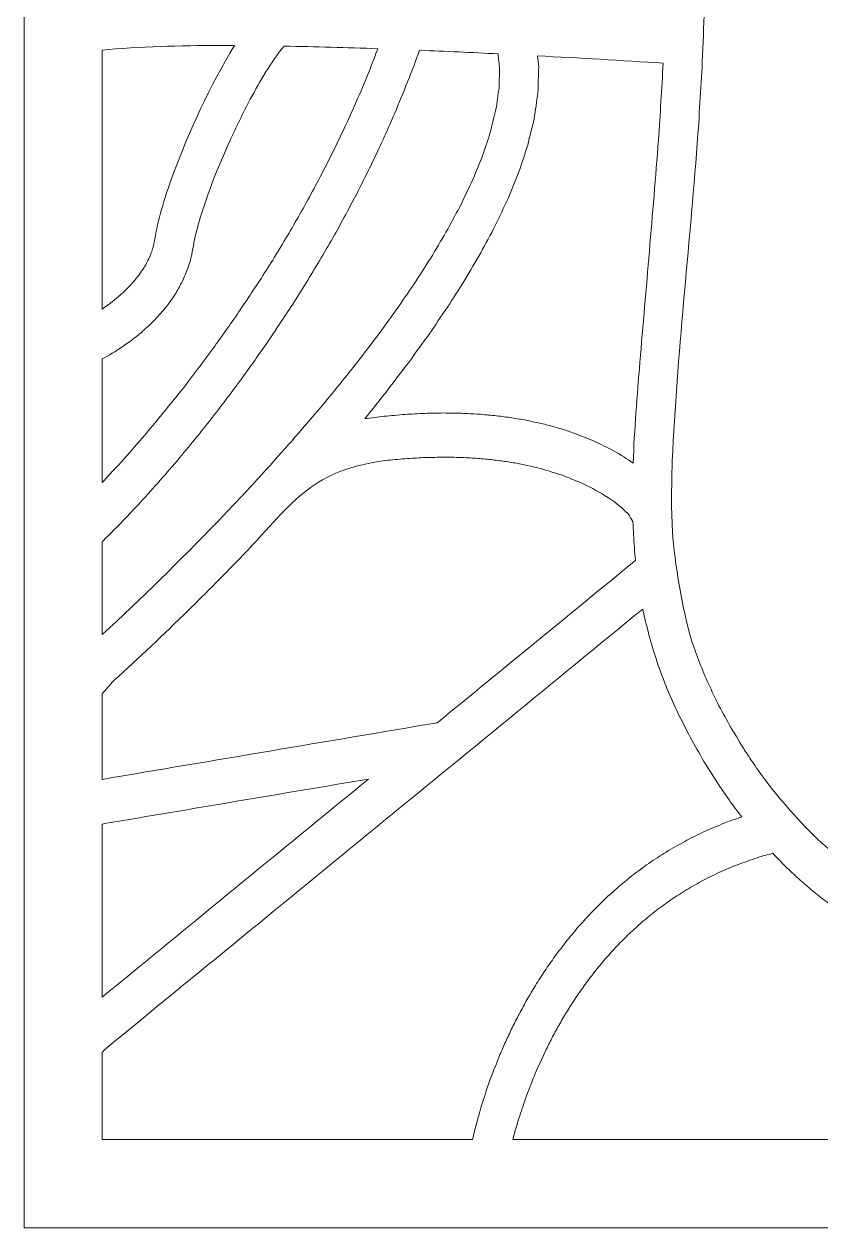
# Model space of a CAD drawing. Header units: centimetres. Extents: x -27.5 to -16.1, y -5.3 to 9.5.
# Drawn here: x -21.562 to -19.359, y -5.254 to -1.925 of the extents above; entities that cross this region are included whole.
import ezdxf

# ---------------------------------------------------------------- set-up
doc = ezdxf.new("R2010")
doc.units = ezdxf.units.CM
doc.header["$MEASUREMENT"] = 0
doc.layers.add('layer 1', color=7, linetype='Continuous')

msp = doc.modelspace()

# ---------------------------------------------------------------- linework, layer by layer
at = {"layer": 'layer 1', "color": 7, "lineweight": 9}
for points, knots in [([(-16.11632, -5.25446), (-17.93148, -5.25446), (-19.74665, -5.25446), (-21.56181, -5.25446), (-21.56181, -5.25446), (-21.56181, -0.3363), (-21.56181, 4.58185), (-21.56181, 9.5), (-21.56181, 9.5), (-19.74665, 9.5), (-17.93148, 9.5), (-16.11632, 9.5), (-16.11632, 9.5), (-16.11632, 4.58185), (-16.11632, -0.3363), (-16.11632, -5.25446)], [0, 0, 0, 0, 0.2, 0.2, 0.2, 0.2, 0.4, 0.4, 0.4, 0.4, 0.6, 0.6, 0.6, 0.6, 1, 1, 1, 1]), ([(-19.67976, -1.72673), (-19.67737, -1.72869), (-19.67498, -1.73064), (-19.67259, -1.7326), (-19.67259, -1.7326), (-19.67494, -1.73525), (-19.67728, -1.73791), (-19.67962, -1.74056), (-19.67962, -1.74056), (-19.68021, -1.78795), (-19.6808, -1.83533), (-19.68139, -1.88272), (-19.68139, -1.88272), (-19.68326, -1.93169), (-19.68512, -1.98066), (-19.68699, -2.02962), (-19.68699, -2.02962), (-19.69102, -2.10493), (-19.69569, -2.18008), (-19.70088, -2.2553), (-19.70088, -2.2553), (-19.72279, -2.54753), (-19.7568, -2.83983), (-19.76997, -3.13268), (-19.76997, -3.13268), (-19.77148, -3.1773), (-19.77218, -3.2216), (-19.77181, -3.26626), (-19.77181, -3.26626), (-19.77108, -3.28733), (-19.77034, -3.3084), (-19.76961, -3.32947), (-19.76961, -3.32947), (-19.7644, -3.4108), (-19.74028, -3.55158), (-19.71811, -3.62527), (-19.71811, -3.62527), (-19.71137, -3.64467), (-19.70462, -3.66406), (-19.69788, -3.68346), (-19.69788, -3.68346), (-19.6898, -3.7031), (-19.68172, -3.72273), (-19.67364, -3.74237), (-19.67364, -3.74237), (-19.66412, -3.76239), (-19.65459, -3.7824), (-19.64507, -3.80241), (-19.64507, -3.80241), (-19.63399, -3.82293), (-19.6229, -3.84345), (-19.61182, -3.86397), (-19.61182, -3.86397), (-19.59908, -3.88511), (-19.58634, -3.90625), (-19.57359, -3.92739), (-19.57359, -3.92739), (-19.56662, -3.93815), (-19.55964, -3.9489), (-19.55267, -3.95965), (-19.55267, -3.95965), (-19.54213, -3.97487), (-19.53158, -3.99008), (-19.52104, -4.0053), (-19.52104, -4.0053), (-19.47152, -4.07085), (-19.41804, -4.13204), (-19.35706, -4.18991), (-19.35706, -4.18991), (-19.34596, -4.19963), (-19.33485, -4.20934), (-19.32374, -4.21905), (-19.32374, -4.21905), (-19.31267, -4.22798), (-19.3016, -4.2369), (-19.29052, -4.24582), (-19.29052, -4.24582), (-19.27952, -4.25398), (-19.26852, -4.26215), (-19.25752, -4.27031), (-19.25752, -4.27031), (-19.24663, -4.27774), (-19.23574, -4.28517), (-19.22485, -4.29261), (-19.22485, -4.29261), (-19.21411, -4.29934), (-19.20337, -4.30608), (-19.19264, -4.31281), (-19.19264, -4.31281), (-19.18209, -4.31887), (-19.17154, -4.32494), (-19.161, -4.331), (-19.161, -4.331), (-19.15068, -4.33643), (-19.14037, -4.34185), (-19.13006, -4.34728), (-19.13006, -4.34728), (-19.11029, -4.35633), (-19.09053, -4.36538), (-19.07077, -4.37443), (-19.07077, -4.37443), (-19.05244, -4.38128), (-19.03411, -4.38812), (-19.01578, -4.39497), (-19.01578, -4.39497), (-18.99923, -4.39985), (-18.98268, -4.40473), (-18.96614, -4.40961), (-18.96614, -4.40961), (-18.95175, -4.41276), (-18.93736, -4.41591), (-18.92297, -4.41906), (-18.92297, -4.41906), (-18.90646, -4.4217), (-18.88947, -4.42472), (-18.87277, -4.42516), (-18.87277, -4.42516), (-18.87252, -4.42459), (-18.87227, -4.42403), (-18.87202, -4.42346), (-18.87202, -4.42346), (-18.88319, -4.39783), (-18.89436, -4.3722), (-18.90552, -4.34657), (-18.90552, -4.34657), (-18.91208, -4.32984), (-18.91865, -4.3131), (-18.92521, -4.29636), (-18.92521, -4.29636), (-18.93133, -4.27946), (-18.93746, -4.26256), (-18.94358, -4.24566), (-18.94358, -4.24566), (-18.94929, -4.22861), (-18.95499, -4.21156), (-18.9607, -4.19451), (-18.9607, -4.19451), (-18.966, -4.17731), (-18.9713, -4.16012), (-18.97661, -4.14293), (-18.97661, -4.14293), (-18.98152, -4.12561), (-18.98644, -4.10828), (-18.99136, -4.09096), (-18.99136, -4.09096), (-18.99591, -4.07352), (-19.00046, -4.05608), (-19.00501, -4.03864), (-19.00501, -4.03864), (-19.01308, -4.00344), (-19.02114, -3.96824), (-19.02921, -3.93304), (-19.02921, -3.93304), (-19.03602, -3.8975), (-19.04284, -3.86195), (-19.04965, -3.82641), (-19.04965, -3.82641), (-19.05534, -3.79059), (-19.06103, -3.75477), (-19.06673, -3.71896), (-19.06673, -3.71896), (-19.07415, -3.66494), (-19.08086, -3.61101), (-19.08697, -3.55679), (-19.08697, -3.55679), (-19.09248, -3.50259), (-19.09747, -3.44844), (-19.10199, -3.39413), (-19.10199, -3.39413), (-19.10876, -3.30414), (-19.11431, -3.2142), (-19.11913, -3.12406), (-19.11913, -3.12406), (-19.12445, -3.01812), (-19.1292, -2.91216), (-19.13435, -2.80621), (-19.13435, -2.80621), (-19.139, -2.7155), (-19.14599, -2.62538), (-19.1578, -2.53548), (-19.1578, -2.53548), (-19.16464, -2.48561), (-19.1729, -2.43631), (-19.18286, -2.38712), (-19.18286, -2.38712), (-19.19062, -2.35012), (-19.19941, -2.31351), (-19.20849, -2.27691), (-19.20849, -2.27691), (-19.22548, -2.2128), (-19.24411, -2.1499), (-19.26425, -2.08699), (-19.26425, -2.08699), (-19.29393, -1.99687), (-19.32565, -1.90763), (-19.35473, -1.81727), (-19.35473, -1.81727), (-19.40181, -1.77946), (-19.44762, -1.73974), (-19.49346, -1.70005), (-19.49346, -1.70005), (-19.55951, -1.64039), (-19.62515, -1.58022), (-19.68713, -1.51513), (-19.68713, -1.51513), (-19.68199, -1.58551), (-19.68056, -1.65614), (-19.67976, -1.72673)], [0, 0, 0, 0, 0.0188679, 0.0188679, 0.0188679, 0.0188679, 0.0377358, 0.0377358, 0.0377358, 0.0377358, 0.0566038, 0.0566038, 0.0566038, 0.0566038, 0.0754717, 0.0754717, 0.0754717, 0.0754717, 0.0943396, 0.0943396, 0.0943396, 0.0943396, 0.1132075, 0.1132075, 0.1132075, 0.1132075, 0.1320755, 0.1320755, 0.1320755, 0.1320755, 0.1509434, 0.1509434, 0.1509434, 0.1509434, 0.1698113, 0.1698113, 0.1698113, 0.1698113, 0.1886792, 0.1886792, 0.1886792, 0.1886792, 0.2075472, 0.2075472, 0.2075472, 0.2075472, 0.2264151, 0.2264151, 0.2264151, 0.2264151, 0.245283, 0.245283, 0.245283, 0.245283, 0.2641509, 0.2641509, 0.2641509, 0.2641509, 0.2830189, 0.2830189, 0.2830189, 0.2830189, 0.3018868, 0.3018868, 0.3018868, 0.3018868, 0.3207547, 0.3207547, 0.3207547, 0.3207547, 0.3396226, 0.3396226, 0.3396226, 0.3396226, 0.3584906, 0.3584906, 0.3584906, 0.3584906, 0.3773585, 0.3773585, 0.3773585, 0.3773585, 0.3962264, 0.3962264, 0.3962264, 0.3962264, 0.4150943, 0.4150943, 0.4150943, 0.4150943, 0.4339623, 0.4339623, 0.4339623, 0.4339623, 0.4528302, 0.4528302, 0.4528302, 0.4528302, 0.4716981, 0.4716981, 0.4716981, 0.4716981, 0.490566, 0.490566, 0.490566, 0.490566, 0.509434, 0.509434, 0.509434, 0.509434, 0.5283019, 0.5283019, 0.5283019, 0.5283019, 0.5471698, 0.5471698, 0.5471698, 0.5471698, 0.5660377, 0.5660377, 0.5660377, 0.5660377, 0.5849057, 0.5849057, 0.5849057, 0.5849057, 0.6037736, 0.6037736, 0.6037736, 0.6037736, 0.6226415, 0.6226415, 0.6226415, 0.6226415, 0.6415094, 0.6415094, 0.6415094, 0.6415094, 0.6603774, 0.6603774, 0.6603774, 0.6603774, 0.6792453, 0.6792453, 0.6792453, 0.6792453, 0.6981132, 0.6981132, 0.6981132, 0.6981132, 0.7169811, 0.7169811, 0.7169811, 0.7169811, 0.7358491, 0.7358491, 0.7358491, 0.7358491, 0.754717, 0.754717, 0.754717, 0.754717, 0.7735849, 0.7735849, 0.7735849, 0.7735849, 0.7924528, 0.7924528, 0.7924528, 0.7924528, 0.8113208, 0.8113208, 0.8113208, 0.8113208, 0.8301887, 0.8301887, 0.8301887, 0.8301887, 0.8490566, 0.8490566, 0.8490566, 0.8490566, 0.8679245, 0.8679245, 0.8679245, 0.8679245, 0.8867925, 0.8867925, 0.8867925, 0.8867925, 0.9056604, 0.9056604, 0.9056604, 0.9056604, 0.9245283, 0.9245283, 0.9245283, 0.9245283, 0.9433962, 0.9433962, 0.9433962, 0.9433962, 0.9622642, 0.9622642, 0.9622642, 0.9622642, 1, 1, 1, 1]), ([(-21.34615, -2.71313), (-21.31479, -2.69199), (-21.28556, -2.66684), (-21.25944, -2.63793), (-21.25944, -2.63793), (-21.24873, -2.62518), (-21.23921, -2.61247), (-21.23002, -2.59827), (-21.23002, -2.59827), (-21.22392, -2.58777), (-21.21861, -2.57755), (-21.21358, -2.56636), (-21.21358, -2.56636), (-21.20931, -2.55524), (-21.20598, -2.54477), (-21.20308, -2.5331), (-21.20308, -2.5331), (-21.20127, -2.52276), (-21.19946, -2.51242), (-21.19765, -2.50208), (-21.19765, -2.50208), (-21.1915, -2.47274), (-21.18407, -2.44462), (-21.17561, -2.41604), (-21.17561, -2.41604), (-21.16796, -2.39197), (-21.15992, -2.36825), (-21.15148, -2.34452), (-21.15148, -2.34452), (-21.10463, -2.21873), (-21.04859, -2.09695), (-20.98021, -1.98441), (-20.98021, -1.98441), (-21.0899, -1.98365), (-21.19951, -1.98551), (-21.30898, -1.99366), (-21.30898, -1.99366), (-21.32135, -1.99494), (-21.33372, -1.99623), (-21.34608, -1.99751), (-21.34608, -1.99751), (-21.34611, -1.99751), (-21.34613, -1.99751), (-21.34615, -1.99752), (-21.34615, -1.99752), (-21.34615, -2.23605), (-21.34615, -2.47459), (-21.34615, -2.71313)], [0, 0, 0, 0, 0.0769231, 0.0769231, 0.0769231, 0.0769231, 0.1538462, 0.1538462, 0.1538462, 0.1538462, 0.2307692, 0.2307692, 0.2307692, 0.2307692, 0.3076923, 0.3076923, 0.3076923, 0.3076923, 0.3846154, 0.3846154, 0.3846154, 0.3846154, 0.4615385, 0.4615385, 0.4615385, 0.4615385, 0.5384615, 0.5384615, 0.5384615, 0.5384615, 0.6153846, 0.6153846, 0.6153846, 0.6153846, 0.6923077, 0.6923077, 0.6923077, 0.6923077, 0.7692308, 0.7692308, 0.7692308, 0.7692308, 0.8461538, 0.8461538, 0.8461538, 0.8461538, 1, 1, 1, 1]), ([(-21.34615, -3.19306), (-21.2653, -3.10821), (-21.18948, -3.01717), (-21.11606, -2.92418), (-21.11606, -2.92418), (-21.09341, -2.89424), (-21.07076, -2.8643), (-21.0481, -2.83436), (-21.0481, -2.83436), (-21.02461, -2.80134), (-21.00112, -2.76833), (-20.97762, -2.73532), (-20.97762, -2.73532), (-20.95373, -2.69939), (-20.92985, -2.66345), (-20.90596, -2.62752), (-20.90596, -2.62752), (-20.894, -2.60851), (-20.88205, -2.5895), (-20.8701, -2.57049), (-20.8701, -2.57049), (-20.85821, -2.55081), (-20.84633, -2.53113), (-20.83445, -2.51145), (-20.83445, -2.51145), (-20.82269, -2.49112), (-20.81092, -2.47079), (-20.79916, -2.45046), (-20.79916, -2.45046), (-20.78758, -2.4295), (-20.776, -2.40854), (-20.76443, -2.38758), (-20.76443, -2.38758), (-20.75308, -2.36602), (-20.74173, -2.34445), (-20.73039, -2.32288), (-20.73039, -2.32288), (-20.71933, -2.30072), (-20.70828, -2.27856), (-20.69723, -2.2564), (-20.69723, -2.2564), (-20.68652, -2.23367), (-20.67581, -2.21094), (-20.6651, -2.18822), (-20.6651, -2.18822), (-20.65479, -2.16494), (-20.64448, -2.14166), (-20.63417, -2.11838), (-20.63417, -2.11838), (-20.62432, -2.09458), (-20.61447, -2.07077), (-20.60461, -2.04697), (-20.60461, -2.04697), (-20.59771, -2.02901), (-20.59082, -2.01106), (-20.58392, -1.9931), (-20.58392, -1.9931), (-20.6703, -1.98993), (-20.75672, -1.98772), (-20.84314, -1.98603), (-20.84314, -1.98603), (-20.87999, -2.03001), (-20.90892, -2.08159), (-20.93677, -2.13313), (-20.93677, -2.13313), (-20.95659, -2.17111), (-20.9753, -2.20944), (-20.99331, -2.24857), (-20.99331, -2.24857), (-21.03108, -2.33326), (-21.06663, -2.42031), (-21.08891, -2.51204), (-21.08891, -2.51204), (-21.09239, -2.52864), (-21.09521, -2.5453), (-21.09823, -2.56201), (-21.09823, -2.56201), (-21.09986, -2.56854), (-21.10148, -2.57507), (-21.10311, -2.5816), (-21.10311, -2.5816), (-21.1051, -2.58788), (-21.10709, -2.59417), (-21.10908, -2.60045), (-21.10908, -2.60045), (-21.11398, -2.61223), (-21.11888, -2.62402), (-21.12379, -2.63581), (-21.12379, -2.63581), (-21.12968, -2.64656), (-21.13558, -2.65732), (-21.14147, -2.66807), (-21.14147, -2.66807), (-21.15116, -2.68304), (-21.16105, -2.69697), (-21.17188, -2.71091), (-21.17188, -2.71091), (-21.18259, -2.72366), (-21.19343, -2.7357), (-21.20491, -2.74757), (-21.20491, -2.74757), (-21.21594, -2.75829), (-21.22706, -2.76851), (-21.23861, -2.77852), (-21.23861, -2.77852), (-21.27233, -2.80627), (-21.30812, -2.83146), (-21.34615, -2.85102), (-21.34615, -2.85102), (-21.34615, -2.96503), (-21.34615, -3.07905), (-21.34615, -3.19306)], [0, 0, 0, 0, 0.0344828, 0.0344828, 0.0344828, 0.0344828, 0.0689655, 0.0689655, 0.0689655, 0.0689655, 0.1034483, 0.1034483, 0.1034483, 0.1034483, 0.137931, 0.137931, 0.137931, 0.137931, 0.1724138, 0.1724138, 0.1724138, 0.1724138, 0.2068966, 0.2068966, 0.2068966, 0.2068966, 0.2413793, 0.2413793, 0.2413793, 0.2413793, 0.2758621, 0.2758621, 0.2758621, 0.2758621, 0.3103448, 0.3103448, 0.3103448, 0.3103448, 0.3448276, 0.3448276, 0.3448276, 0.3448276, 0.3793103, 0.3793103, 0.3793103, 0.3793103, 0.4137931, 0.4137931, 0.4137931, 0.4137931, 0.4482759, 0.4482759, 0.4482759, 0.4482759, 0.4827586, 0.4827586, 0.4827586, 0.4827586, 0.5172414, 0.5172414, 0.5172414, 0.5172414, 0.5517241, 0.5517241, 0.5517241, 0.5517241, 0.5862069, 0.5862069, 0.5862069, 0.5862069, 0.6206897, 0.6206897, 0.6206897, 0.6206897, 0.6551724, 0.6551724, 0.6551724, 0.6551724, 0.6896552, 0.6896552, 0.6896552, 0.6896552, 0.7241379, 0.7241379, 0.7241379, 0.7241379, 0.7586207, 0.7586207, 0.7586207, 0.7586207, 0.7931034, 0.7931034, 0.7931034, 0.7931034, 0.8275862, 0.8275862, 0.8275862, 0.8275862, 0.862069, 0.862069, 0.862069, 0.862069, 0.8965517, 0.8965517, 0.8965517, 0.8965517, 0.9310345, 0.9310345, 0.9310345, 0.9310345, 1, 1, 1, 1]), ([(-21.34615, -3.61351), (-21.23736, -3.51407), (-21.1323, -3.40959), (-21.02879, -3.30318), (-21.02879, -3.30318), (-20.99174, -3.2638), (-20.95468, -3.22441), (-20.91763, -3.18503), (-20.91763, -3.18503), (-20.84849, -3.10875), (-20.81511, -3.07094), (-20.74511, -2.98896), (-20.74511, -2.98896), (-20.72614, -2.96595), (-20.70717, -2.94295), (-20.6882, -2.91994), (-20.6882, -2.91994), (-20.66962, -2.89651), (-20.65105, -2.87308), (-20.63247, -2.84965), (-20.63247, -2.84965), (-20.61447, -2.82592), (-20.59646, -2.80219), (-20.57846, -2.77846), (-20.57846, -2.77846), (-20.56121, -2.75454), (-20.54396, -2.73063), (-20.52671, -2.70671), (-20.52671, -2.70671), (-20.51039, -2.68274), (-20.49407, -2.65876), (-20.47775, -2.63478), (-20.47775, -2.63478), (-20.46254, -2.61087), (-20.44733, -2.58696), (-20.43212, -2.56305), (-20.43212, -2.56305), (-20.4182, -2.53933), (-20.40428, -2.51562), (-20.39035, -2.4919), (-20.39035, -2.4919), (-20.3779, -2.46852), (-20.36544, -2.44514), (-20.35298, -2.42176), (-20.35298, -2.42176), (-20.34216, -2.39887), (-20.33134, -2.37597), (-20.32053, -2.35307), (-20.32053, -2.35307), (-20.31151, -2.33082), (-20.30249, -2.30857), (-20.29348, -2.28632), (-20.29348, -2.28632), (-20.28642, -2.26488), (-20.27936, -2.24344), (-20.2723, -2.222), (-20.2723, -2.222), (-20.26733, -2.20157), (-20.26236, -2.18113), (-20.25738, -2.16069), (-20.25738, -2.16069), (-20.25459, -2.14143), (-20.2518, -2.12217), (-20.24901, -2.1029), (-20.24901, -2.1029), (-20.24845, -2.08496), (-20.24788, -2.06702), (-20.24732, -2.04908), (-20.24732, -2.04908), (-20.24873, -2.03515), (-20.25014, -2.02121), (-20.25155, -2.00728), (-20.25155, -2.00728), (-20.32393, -2.00379), (-20.39631, -2.00042), (-20.46871, -1.99751), (-20.46871, -1.99751), (-20.48963, -2.05659), (-20.51331, -2.11412), (-20.53715, -2.17174), (-20.53715, -2.17174), (-20.54788, -2.19596), (-20.55861, -2.22018), (-20.56933, -2.2444), (-20.56933, -2.2444), (-20.58046, -2.26802), (-20.59159, -2.29163), (-20.60272, -2.31525), (-20.60272, -2.31525), (-20.61419, -2.33824), (-20.62566, -2.36124), (-20.63713, -2.38423), (-20.63713, -2.38423), (-20.64889, -2.40658), (-20.66064, -2.42894), (-20.6724, -2.45129), (-20.6724, -2.45129), (-20.68439, -2.47299), (-20.69638, -2.49469), (-20.70836, -2.51638), (-20.70836, -2.51638), (-20.72053, -2.53741), (-20.73269, -2.55843), (-20.74485, -2.57946), (-20.74485, -2.57946), (-20.75713, -2.59979), (-20.76941, -2.62012), (-20.78168, -2.64045), (-20.78168, -2.64045), (-20.79402, -2.66008), (-20.80636, -2.6797), (-20.8187, -2.69932), (-20.8187, -2.69932), (-20.84334, -2.73638), (-20.86797, -2.77344), (-20.89261, -2.81049), (-20.89261, -2.81049), (-20.91681, -2.8445), (-20.94102, -2.87852), (-20.96522, -2.91253), (-20.96522, -2.91253), (-20.98855, -2.94336), (-21.01187, -2.97419), (-21.0352, -3.00502), (-21.0352, -3.00502), (-21.06715, -3.04549), (-21.09942, -3.0854), (-21.13228, -3.12492), (-21.13228, -3.12492), (-21.16764, -3.16643), (-21.20339, -3.20722), (-21.23996, -3.24738), (-21.23996, -3.24738), (-21.27217, -3.28202), (-21.3046, -3.31635), (-21.33842, -3.34899), (-21.33842, -3.34899), (-21.34099, -3.35191), (-21.34357, -3.35483), (-21.34615, -3.35775), (-21.34615, -3.35775), (-21.34615, -3.443), (-21.34615, -3.52826), (-21.34615, -3.61351)], [0, 0, 0, 0, 0.027027, 0.027027, 0.027027, 0.027027, 0.0540541, 0.0540541, 0.0540541, 0.0540541, 0.0810811, 0.0810811, 0.0810811, 0.0810811, 0.1081081, 0.1081081, 0.1081081, 0.1081081, 0.1351351, 0.1351351, 0.1351351, 0.1351351, 0.1621622, 0.1621622, 0.1621622, 0.1621622, 0.1891892, 0.1891892, 0.1891892, 0.1891892, 0.2162162, 0.2162162, 0.2162162, 0.2162162, 0.2432432, 0.2432432, 0.2432432, 0.2432432, 0.2702703, 0.2702703, 0.2702703, 0.2702703, 0.2972973, 0.2972973, 0.2972973, 0.2972973, 0.3243243, 0.3243243, 0.3243243, 0.3243243, 0.3513514, 0.3513514, 0.3513514, 0.3513514, 0.3783784, 0.3783784, 0.3783784, 0.3783784, 0.4054054, 0.4054054, 0.4054054, 0.4054054, 0.4324324, 0.4324324, 0.4324324, 0.4324324, 0.4594595, 0.4594595, 0.4594595, 0.4594595, 0.4864865, 0.4864865, 0.4864865, 0.4864865, 0.5135135, 0.5135135, 0.5135135, 0.5135135, 0.5405405, 0.5405405, 0.5405405, 0.5405405, 0.5675676, 0.5675676, 0.5675676, 0.5675676, 0.5945946, 0.5945946, 0.5945946, 0.5945946, 0.6216216, 0.6216216, 0.6216216, 0.6216216, 0.6486486, 0.6486486, 0.6486486, 0.6486486, 0.6756757, 0.6756757, 0.6756757, 0.6756757, 0.7027027, 0.7027027, 0.7027027, 0.7027027, 0.7297297, 0.7297297, 0.7297297, 0.7297297, 0.7567568, 0.7567568, 0.7567568, 0.7567568, 0.7837838, 0.7837838, 0.7837838, 0.7837838, 0.8108108, 0.8108108, 0.8108108, 0.8108108, 0.8378378, 0.8378378, 0.8378378, 0.8378378, 0.8648649, 0.8648649, 0.8648649, 0.8648649, 0.8918919, 0.8918919, 0.8918919, 0.8918919, 0.9189189, 0.9189189, 0.9189189, 0.9189189, 0.9459459, 0.9459459, 0.9459459, 0.9459459, 1, 1, 1, 1]), ([(-19.7952, -2.03311), (-19.91091, -2.02565), (-20.02667, -2.01893), (-20.14245, -2.01285), (-20.14245, -2.01285), (-20.14139, -2.02332), (-20.14033, -2.03379), (-20.13927, -2.04427), (-20.13927, -2.04427), (-20.14001, -2.06785), (-20.14075, -2.09144), (-20.14149, -2.11503), (-20.14149, -2.11503), (-20.14496, -2.13898), (-20.14844, -2.16294), (-20.15191, -2.1869), (-20.15191, -2.1869), (-20.15781, -2.21116), (-20.16371, -2.23542), (-20.16961, -2.25967), (-20.16961, -2.25967), (-20.17769, -2.28419), (-20.18576, -2.30871), (-20.19383, -2.33323), (-20.19383, -2.33323), (-20.20386, -2.35797), (-20.21388, -2.38271), (-20.22391, -2.40745), (-20.22391, -2.40745), (-20.23568, -2.43238), (-20.24746, -2.4573), (-20.25923, -2.48222), (-20.25923, -2.48222), (-20.27258, -2.50726), (-20.28592, -2.5323), (-20.29926, -2.55735), (-20.29926, -2.55735), (-20.31399, -2.58244), (-20.32873, -2.60754), (-20.34346, -2.63263), (-20.34346, -2.63263), (-20.3594, -2.6577), (-20.37535, -2.68277), (-20.3913, -2.70784), (-20.3913, -2.70784), (-20.40828, -2.7328), (-20.42527, -2.75775), (-20.44225, -2.78271), (-20.44225, -2.78271), (-20.46011, -2.80746), (-20.47796, -2.83221), (-20.49582, -2.85696), (-20.49582, -2.85696), (-20.53658, -2.9107), (-20.57732, -2.96444), (-20.62003, -3.01624), (-20.62003, -3.01624), (-20.60215, -3.01406), (-20.58427, -3.01188), (-20.5664, -3.0097), (-20.5664, -3.0097), (-20.54732, -3.00801), (-20.52824, -3.00632), (-20.50916, -3.00462), (-20.50916, -3.00462), (-20.49095, -3.00362), (-20.47273, -3.00263), (-20.45452, -3.00163), (-20.45452, -3.00163), (-20.43715, -3.00128), (-20.41979, -3.00093), (-20.40242, -3.00058), (-20.40242, -3.00058), (-20.3859, -3.00084), (-20.36937, -3.00109), (-20.35284, -3.00135), (-20.35284, -3.00135), (-20.33713, -3.00216), (-20.32142, -3.00298), (-20.30572, -3.00379), (-20.30572, -3.00379), (-20.29082, -3.00512), (-20.27592, -3.00645), (-20.26102, -3.00777), (-20.26102, -3.00777), (-20.24691, -3.00957), (-20.2328, -3.01136), (-20.21869, -3.01316), (-20.21869, -3.01316), (-20.20537, -3.01538), (-20.19204, -3.0176), (-20.17871, -3.01982), (-20.17871, -3.01982), (-20.16615, -3.02241), (-20.15359, -3.02501), (-20.14103, -3.0276), (-20.14103, -3.0276), (-20.12923, -3.03053), (-20.11742, -3.03345), (-20.10561, -3.03638), (-20.10561, -3.03638), (-20.09454, -3.03959), (-20.08348, -3.0428), (-20.07241, -3.046), (-20.07241, -3.046), (-20.06207, -3.04945), (-20.05173, -3.0529), (-20.04139, -3.05635), (-20.04139, -3.05635), (-20.02284, -3.06376), (-20.00429, -3.07118), (-19.98574, -3.0786), (-19.98574, -3.0786), (-19.94858, -3.09608), (-19.91208, -3.11488), (-19.87812, -3.13952), (-19.87812, -3.13952), (-19.87497, -3.04629), (-19.86717, -2.95335), (-19.85966, -2.86047), (-19.85966, -2.86047), (-19.84244, -2.65543), (-19.82374, -2.45059), (-19.80836, -2.24536), (-19.80836, -2.24536), (-19.80347, -2.17462), (-19.799, -2.10394), (-19.7952, -2.03311)], [0, 0, 0, 0, 0.030303, 0.030303, 0.030303, 0.030303, 0.0606061, 0.0606061, 0.0606061, 0.0606061, 0.0909091, 0.0909091, 0.0909091, 0.0909091, 0.1212121, 0.1212121, 0.1212121, 0.1212121, 0.1515152, 0.1515152, 0.1515152, 0.1515152, 0.1818182, 0.1818182, 0.1818182, 0.1818182, 0.2121212, 0.2121212, 0.2121212, 0.2121212, 0.2424242, 0.2424242, 0.2424242, 0.2424242, 0.2727273, 0.2727273, 0.2727273, 0.2727273, 0.3030303, 0.3030303, 0.3030303, 0.3030303, 0.3333333, 0.3333333, 0.3333333, 0.3333333, 0.3636364, 0.3636364, 0.3636364, 0.3636364, 0.3939394, 0.3939394, 0.3939394, 0.3939394, 0.4242424, 0.4242424, 0.4242424, 0.4242424, 0.4545455, 0.4545455, 0.4545455, 0.4545455, 0.4848485, 0.4848485, 0.4848485, 0.4848485, 0.5151515, 0.5151515, 0.5151515, 0.5151515, 0.5454545, 0.5454545, 0.5454545, 0.5454545, 0.5757576, 0.5757576, 0.5757576, 0.5757576, 0.6060606, 0.6060606, 0.6060606, 0.6060606, 0.6363636, 0.6363636, 0.6363636, 0.6363636, 0.6666667, 0.6666667, 0.6666667, 0.6666667, 0.6969697, 0.6969697, 0.6969697, 0.6969697, 0.7272727, 0.7272727, 0.7272727, 0.7272727, 0.7575758, 0.7575758, 0.7575758, 0.7575758, 0.7878788, 0.7878788, 0.7878788, 0.7878788, 0.8181818, 0.8181818, 0.8181818, 0.8181818, 0.8484848, 0.8484848, 0.8484848, 0.8484848, 0.8787879, 0.8787879, 0.8787879, 0.8787879, 0.9090909, 0.9090909, 0.9090909, 0.9090909, 0.9393939, 0.9393939, 0.9393939, 0.9393939, 1, 1, 1, 1]), ([(-21.34615, -4.01391), (-21.03735, -3.96173), (-20.72856, -3.90955), (-20.41976, -3.85737), (-20.41976, -3.85737), (-20.23709, -3.70775), (-20.05442, -3.55814), (-19.87175, -3.40853), (-19.87175, -3.40853), (-19.87433, -3.38477), (-19.87572, -3.36081), (-19.87725, -3.33694), (-19.87725, -3.33694), (-19.87776, -3.32497), (-19.87828, -3.31299), (-19.8788, -3.30102), (-19.8788, -3.30102), (-19.8831, -3.29398), (-19.8874, -3.28694), (-19.8917, -3.2799), (-19.8917, -3.2799), (-19.9302, -3.24059), (-19.97786, -3.2146), (-20.0253, -3.19229), (-20.0253, -3.19229), (-20.04142, -3.18584), (-20.05755, -3.1794), (-20.07367, -3.17295), (-20.07367, -3.17295), (-20.09261, -3.16706), (-20.11156, -3.16118), (-20.1305, -3.15529), (-20.1305, -3.15529), (-20.14108, -3.15267), (-20.15165, -3.15005), (-20.16223, -3.14743), (-20.16223, -3.14743), (-20.17356, -3.14509), (-20.18489, -3.14274), (-20.19623, -3.1404), (-20.19623, -3.1404), (-20.20834, -3.13839), (-20.22045, -3.13637), (-20.23256, -3.13435), (-20.23256, -3.13435), (-20.24546, -3.13271), (-20.25836, -3.13107), (-20.27126, -3.12943), (-20.27126, -3.12943), (-20.28498, -3.1282), (-20.29869, -3.12698), (-20.31241, -3.12576), (-20.31241, -3.12576), (-20.32695, -3.12501), (-20.34149, -3.12425), (-20.35604, -3.1235), (-20.35604, -3.1235), (-20.37143, -3.12326), (-20.38681, -3.12302), (-20.4022, -3.12279), (-20.4022, -3.12279), (-20.41845, -3.12311), (-20.43471, -3.12344), (-20.45096, -3.12377), (-20.45096, -3.12377), (-20.46809, -3.1247), (-20.48522, -3.12564), (-20.50235, -3.12658), (-20.50235, -3.12658), (-20.52037, -3.12818), (-20.5384, -3.12978), (-20.55642, -3.13138), (-20.55642, -3.13138), (-20.76454, -3.15674), (-20.81284, -3.24117), (-20.95591, -3.39324), (-20.95591, -3.39324), (-21.0064, -3.44514), (-21.0572, -3.49646), (-21.10854, -3.54727), (-21.10854, -3.54727), (-21.17604, -3.61294), (-21.24389, -3.67841), (-21.31388, -3.74069), (-21.31388, -3.74069), (-21.32464, -3.75288), (-21.33539, -3.76507), (-21.34615, -3.77726), (-21.34615, -3.77726), (-21.34615, -3.85614), (-21.34615, -3.93502), (-21.34615, -4.01391)], [0, 0, 0, 0, 0.0416667, 0.0416667, 0.0416667, 0.0416667, 0.0833333, 0.0833333, 0.0833333, 0.0833333, 0.125, 0.125, 0.125, 0.125, 0.1666667, 0.1666667, 0.1666667, 0.1666667, 0.2083333, 0.2083333, 0.2083333, 0.2083333, 0.25, 0.25, 0.25, 0.25, 0.2916667, 0.2916667, 0.2916667, 0.2916667, 0.3333333, 0.3333333, 0.3333333, 0.3333333, 0.375, 0.375, 0.375, 0.375, 0.4166667, 0.4166667, 0.4166667, 0.4166667, 0.4583333, 0.4583333, 0.4583333, 0.4583333, 0.5, 0.5, 0.5, 0.5, 0.5416667, 0.5416667, 0.5416667, 0.5416667, 0.5833333, 0.5833333, 0.5833333, 0.5833333, 0.625, 0.625, 0.625, 0.625, 0.6666667, 0.6666667, 0.6666667, 0.6666667, 0.7083333, 0.7083333, 0.7083333, 0.7083333, 0.75, 0.75, 0.75, 0.75, 0.7916667, 0.7916667, 0.7916667, 0.7916667, 0.8333333, 0.8333333, 0.8333333, 0.8333333, 0.875, 0.875, 0.875, 0.875, 0.9166667, 0.9166667, 0.9166667, 0.9166667, 1, 1, 1, 1]), ([(-20.3221, -5.01008), (-20.31622, -4.98285), (-20.30901, -4.95615), (-20.30144, -4.92941), (-20.30144, -4.92941), (-20.29255, -4.90022), (-20.28308, -4.87161), (-20.27299, -4.84293), (-20.27299, -4.84293), (-20.26412, -4.82032), (-20.25525, -4.79771), (-20.24638, -4.77511), (-20.24638, -4.77511), (-20.2411, -4.76302), (-20.23582, -4.75094), (-20.23054, -4.73885), (-20.23054, -4.73885), (-20.22465, -4.72635), (-20.21877, -4.71385), (-20.21288, -4.70135), (-20.21288, -4.70135), (-20.20637, -4.68851), (-20.19986, -4.67567), (-20.19334, -4.66284), (-20.19334, -4.66284), (-20.18617, -4.64974), (-20.179, -4.63665), (-20.17182, -4.62355), (-20.17182, -4.62355), (-20.16396, -4.61028), (-20.1561, -4.59701), (-20.14825, -4.58374), (-20.14825, -4.58374), (-20.13967, -4.57037), (-20.1311, -4.557), (-20.12252, -4.54363), (-20.12252, -4.54363), (-20.1132, -4.53025), (-20.10388, -4.51686), (-20.09457, -4.50348), (-20.09457, -4.50348), (-20.08447, -4.49017), (-20.07438, -4.47685), (-20.06429, -4.46353), (-20.06429, -4.46353), (-20.0534, -4.45037), (-20.04251, -4.43721), (-20.03162, -4.42404), (-20.03162, -4.42404), (-20.01991, -4.41111), (-20.00819, -4.39818), (-19.99647, -4.38525), (-19.99647, -4.38525), (-19.9839, -4.37265), (-19.97134, -4.36004), (-19.95877, -4.34743), (-19.95877, -4.34743), (-19.94532, -4.33523), (-19.93187, -4.32302), (-19.91842, -4.31082), (-19.91842, -4.31082), (-19.90407, -4.29911), (-19.88973, -4.2874), (-19.87538, -4.27569), (-19.87538, -4.27569), (-19.8601, -4.26456), (-19.84483, -4.25343), (-19.82956, -4.2423), (-19.82956, -4.2423), (-19.81334, -4.23183), (-19.79712, -4.22137), (-19.7809, -4.2109), (-19.7809, -4.2109), (-19.76371, -4.20119), (-19.74653, -4.19148), (-19.72935, -4.18176), (-19.72935, -4.18176), (-19.71118, -4.17289), (-19.69301, -4.16401), (-19.67484, -4.15513), (-19.67484, -4.15513), (-19.65567, -4.14718), (-19.63651, -4.13922), (-19.61734, -4.13127), (-19.61734, -4.13127), (-19.60424, -4.12676), (-19.59114, -4.12225), (-19.57805, -4.11774), (-19.57805, -4.11774), (-19.58685, -4.10609), (-19.59564, -4.09444), (-19.60444, -4.0828), (-19.60444, -4.0828), (-19.61581, -4.06639), (-19.62718, -4.04999), (-19.63855, -4.03358), (-19.63855, -4.03358), (-19.65317, -4.0105), (-19.66779, -3.98742), (-19.68241, -3.96433), (-19.68241, -3.96433), (-19.69529, -3.9418), (-19.70817, -3.91927), (-19.72104, -3.89674), (-19.72104, -3.89674), (-19.73231, -3.87457), (-19.74358, -3.85239), (-19.75485, -3.83021), (-19.75485, -3.83021), (-19.76457, -3.80828), (-19.7743, -3.78635), (-19.78403, -3.76442), (-19.78403, -3.76442), (-19.79229, -3.74264), (-19.80056, -3.72086), (-19.80882, -3.69908), (-19.80882, -3.69908), (-19.81569, -3.67736), (-19.82256, -3.65565), (-19.82943, -3.63393), (-19.82943, -3.63393), (-19.83498, -3.6122), (-19.84054, -3.59047), (-19.84609, -3.56874), (-19.84609, -3.56874), (-19.84793, -3.56009), (-19.84976, -3.55144), (-19.8516, -3.54279), (-19.8516, -3.54279), (-20.35021, -3.95117), (-20.8265, -4.34127), (-21.33988, -4.76175), (-21.33988, -4.76175), (-21.34197, -4.76411), (-21.34406, -4.76648), (-21.34615, -4.76885), (-21.34615, -4.76885), (-21.34615, -4.84926), (-21.34615, -4.92967), (-21.34615, -5.01008), (-21.34615, -5.01008), (-21.0048, -5.01008), (-20.66345, -5.01008), (-20.3221, -5.01008)], [0, 0, 0, 0, 0.027027, 0.027027, 0.027027, 0.027027, 0.0540541, 0.0540541, 0.0540541, 0.0540541, 0.0810811, 0.0810811, 0.0810811, 0.0810811, 0.1081081, 0.1081081, 0.1081081, 0.1081081, 0.1351351, 0.1351351, 0.1351351, 0.1351351, 0.1621622, 0.1621622, 0.1621622, 0.1621622, 0.1891892, 0.1891892, 0.1891892, 0.1891892, 0.2162162, 0.2162162, 0.2162162, 0.2162162, 0.2432432, 0.2432432, 0.2432432, 0.2432432, 0.2702703, 0.2702703, 0.2702703, 0.2702703, 0.2972973, 0.2972973, 0.2972973, 0.2972973, 0.3243243, 0.3243243, 0.3243243, 0.3243243, 0.3513514, 0.3513514, 0.3513514, 0.3513514, 0.3783784, 0.3783784, 0.3783784, 0.3783784, 0.4054054, 0.4054054, 0.4054054, 0.4054054, 0.4324324, 0.4324324, 0.4324324, 0.4324324, 0.4594595, 0.4594595, 0.4594595, 0.4594595, 0.4864865, 0.4864865, 0.4864865, 0.4864865, 0.5135135, 0.5135135, 0.5135135, 0.5135135, 0.5405405, 0.5405405, 0.5405405, 0.5405405, 0.5675676, 0.5675676, 0.5675676, 0.5675676, 0.5945946, 0.5945946, 0.5945946, 0.5945946, 0.6216216, 0.6216216, 0.6216216, 0.6216216, 0.6486486, 0.6486486, 0.6486486, 0.6486486, 0.6756757, 0.6756757, 0.6756757, 0.6756757, 0.7027027, 0.7027027, 0.7027027, 0.7027027, 0.7297297, 0.7297297, 0.7297297, 0.7297297, 0.7567568, 0.7567568, 0.7567568, 0.7567568, 0.7837838, 0.7837838, 0.7837838, 0.7837838, 0.8108108, 0.8108108, 0.8108108, 0.8108108, 0.8378378, 0.8378378, 0.8378378, 0.8378378, 0.8648649, 0.8648649, 0.8648649, 0.8648649, 0.8918919, 0.8918919, 0.8918919, 0.8918919, 0.9189189, 0.9189189, 0.9189189, 0.9189189, 0.9459459, 0.9459459, 0.9459459, 0.9459459, 1, 1, 1, 1]), ([(-21.34615, -4.61611), (-21.1007, -4.41508), (-20.85525, -4.21405), (-20.60981, -4.01302), (-20.60981, -4.01302), (-20.85293, -4.05411), (-21.09606, -4.09519), (-21.33918, -4.13627), (-21.33918, -4.13627), (-21.3415, -4.13693), (-21.34383, -4.13759), (-21.34615, -4.13825), (-21.34615, -4.13825), (-21.34615, -4.29753), (-21.34615, -4.45682), (-21.34615, -4.61611)], [0, 0, 0, 0, 0.2, 0.2, 0.2, 0.2, 0.4, 0.4, 0.4, 0.4, 0.6, 0.6, 0.6, 0.6, 1, 1, 1, 1]), ([(-18.47868, -5.01008), (-18.50737, -4.97921), (-18.53498, -4.94701), (-18.56203, -4.91443), (-18.56203, -4.91443), (-18.59607, -4.87253), (-18.6287, -4.82976), (-18.6605, -4.78566), (-18.6605, -4.78566), (-18.67224, -4.7687), (-18.68398, -4.75175), (-18.69573, -4.73479), (-18.69573, -4.73479), (-18.73755, -4.67181), (-18.77694, -4.60764), (-18.81342, -4.54051), (-18.81342, -4.54051), (-18.81931, -4.54215), (-18.8252, -4.54379), (-18.83109, -4.54543), (-18.83109, -4.54543), (-18.83592, -4.546), (-18.84075, -4.54657), (-18.84559, -4.54714), (-18.84559, -4.54714), (-18.85638, -4.54717), (-18.86718, -4.54721), (-18.87798, -4.54725), (-18.87798, -4.54725), (-18.89112, -4.54595), (-18.90426, -4.54465), (-18.9174, -4.54335), (-18.9174, -4.54335), (-18.93295, -4.54055), (-18.9485, -4.53774), (-18.96405, -4.53494), (-18.96405, -4.53494), (-18.98181, -4.53038), (-18.99957, -4.52582), (-19.01732, -4.52126), (-19.01732, -4.52126), (-19.03701, -4.5147), (-19.0567, -4.50813), (-19.07638, -4.50156), (-19.07638, -4.50156), (-19.08685, -4.49744), (-19.09733, -4.49332), (-19.1078, -4.48921), (-19.1078, -4.48921), (-19.11863, -4.48449), (-19.12947, -4.47977), (-19.14031, -4.47505), (-19.14031, -4.47505), (-19.15147, -4.4697), (-19.16263, -4.46434), (-19.17379, -4.45899), (-19.17379, -4.45899), (-19.18523, -4.45297), (-19.19667, -4.44695), (-19.20811, -4.44093), (-19.20811, -4.44093), (-19.21979, -4.43422), (-19.23148, -4.4275), (-19.24316, -4.42078), (-19.24316, -4.42078), (-19.25504, -4.41333), (-19.26692, -4.40588), (-19.2788, -4.39843), (-19.2788, -4.39843), (-19.29083, -4.39022), (-19.30286, -4.382), (-19.31489, -4.37379), (-19.31489, -4.37379), (-19.32704, -4.36478), (-19.33918, -4.35577), (-19.35132, -4.34676), (-19.35132, -4.34676), (-19.36353, -4.33692), (-19.37574, -4.32708), (-19.38796, -4.31725), (-19.38796, -4.31725), (-19.40019, -4.30655), (-19.41242, -4.29585), (-19.42465, -4.28515), (-19.42465, -4.28515), (-19.43686, -4.27357), (-19.44907, -4.26198), (-19.46128, -4.25039), (-19.46128, -4.25039), (-19.47164, -4.23972), (-19.482, -4.22904), (-19.49236, -4.21837), (-19.49236, -4.21837), (-19.50434, -4.22168), (-19.51632, -4.225), (-19.5283, -4.22831), (-19.5283, -4.22831), (-19.54656, -4.2346), (-19.56483, -4.24089), (-19.58309, -4.24718), (-19.58309, -4.24718), (-19.60037, -4.25435), (-19.61764, -4.26152), (-19.63492, -4.26869), (-19.63492, -4.26869), (-19.65125, -4.27667), (-19.66757, -4.28465), (-19.6839, -4.29262), (-19.6839, -4.29262), (-19.6993, -4.30133), (-19.71471, -4.31004), (-19.73012, -4.31875), (-19.73012, -4.31875), (-19.74463, -4.32812), (-19.75915, -4.33748), (-19.77367, -4.34685), (-19.77367, -4.34685), (-19.78734, -4.35681), (-19.801, -4.36677), (-19.81466, -4.37672), (-19.81466, -4.37672), (-19.8275, -4.3872), (-19.84034, -4.39767), (-19.85317, -4.40815), (-19.85317, -4.40815), (-19.86521, -4.41907), (-19.87725, -4.43), (-19.88929, -4.44092), (-19.88929, -4.44092), (-19.90055, -4.45222), (-19.91181, -4.46352), (-19.92308, -4.47482), (-19.92308, -4.47482), (-19.9336, -4.48643), (-19.94411, -4.49803), (-19.95463, -4.50964), (-19.95463, -4.50964), (-19.96443, -4.52148), (-19.97422, -4.53332), (-19.98401, -4.54516), (-19.98401, -4.54516), (-19.99311, -4.55716), (-20.0022, -4.56916), (-20.0113, -4.58116), (-20.0113, -4.58116), (-20.01971, -4.59325), (-20.02813, -4.60533), (-20.03655, -4.61742), (-20.03655, -4.61742), (-20.04431, -4.62952), (-20.05207, -4.64162), (-20.05983, -4.65372), (-20.05983, -4.65372), (-20.06696, -4.66576), (-20.07409, -4.6778), (-20.08122, -4.68983), (-20.08122, -4.68983), (-20.08773, -4.70173), (-20.09425, -4.71363), (-20.10077, -4.72553), (-20.10077, -4.72553), (-20.10669, -4.73721), (-20.11262, -4.74889), (-20.11855, -4.76057), (-20.11855, -4.76057), (-20.12872, -4.78297), (-20.1389, -4.80538), (-20.14907, -4.82778), (-20.14907, -4.82778), (-20.15716, -4.84838), (-20.16524, -4.86898), (-20.17332, -4.88958), (-20.17332, -4.88958), (-20.17949, -4.90775), (-20.18567, -4.92592), (-20.19184, -4.94409), (-20.19184, -4.94409), (-20.19847, -4.96587), (-20.20504, -4.98784), (-20.21068, -5.01008), (-20.21068, -5.01008), (-19.63335, -5.01008), (-19.05602, -5.01008), (-18.47868, -5.01008)], [0, 0, 0, 0, 0.0212766, 0.0212766, 0.0212766, 0.0212766, 0.0425532, 0.0425532, 0.0425532, 0.0425532, 0.0638298, 0.0638298, 0.0638298, 0.0638298, 0.0851064, 0.0851064, 0.0851064, 0.0851064, 0.106383, 0.106383, 0.106383, 0.106383, 0.1276596, 0.1276596, 0.1276596, 0.1276596, 0.1489362, 0.1489362, 0.1489362, 0.1489362, 0.1702128, 0.1702128, 0.1702128, 0.1702128, 0.1914894, 0.1914894, 0.1914894, 0.1914894, 0.212766, 0.212766, 0.212766, 0.212766, 0.2340426, 0.2340426, 0.2340426, 0.2340426, 0.2553191, 0.2553191, 0.2553191, 0.2553191, 0.2765957, 0.2765957, 0.2765957, 0.2765957, 0.2978723, 0.2978723, 0.2978723, 0.2978723, 0.3191489, 0.3191489, 0.3191489, 0.3191489, 0.3404255, 0.3404255, 0.3404255, 0.3404255, 0.3617021, 0.3617021, 0.3617021, 0.3617021, 0.3829787, 0.3829787, 0.3829787, 0.3829787, 0.4042553, 0.4042553, 0.4042553, 0.4042553, 0.4255319, 0.4255319, 0.4255319, 0.4255319, 0.4468085, 0.4468085, 0.4468085, 0.4468085, 0.4680851, 0.4680851, 0.4680851, 0.4680851, 0.4893617, 0.4893617, 0.4893617, 0.4893617, 0.5106383, 0.5106383, 0.5106383, 0.5106383, 0.5319149, 0.5319149, 0.5319149, 0.5319149, 0.5531915, 0.5531915, 0.5531915, 0.5531915, 0.5744681, 0.5744681, 0.5744681, 0.5744681, 0.5957447, 0.5957447, 0.5957447, 0.5957447, 0.6170213, 0.6170213, 0.6170213, 0.6170213, 0.6382979, 0.6382979, 0.6382979, 0.6382979, 0.6595745, 0.6595745, 0.6595745, 0.6595745, 0.6808511, 0.6808511, 0.6808511, 0.6808511, 0.7021277, 0.7021277, 0.7021277, 0.7021277, 0.7234043, 0.7234043, 0.7234043, 0.7234043, 0.7446809, 0.7446809, 0.7446809, 0.7446809, 0.7659574, 0.7659574, 0.7659574, 0.7659574, 0.787234, 0.787234, 0.787234, 0.787234, 0.8085106, 0.8085106, 0.8085106, 0.8085106, 0.8297872, 0.8297872, 0.8297872, 0.8297872, 0.8510638, 0.8510638, 0.8510638, 0.8510638, 0.8723404, 0.8723404, 0.8723404, 0.8723404, 0.893617, 0.893617, 0.893617, 0.893617, 0.9148936, 0.9148936, 0.9148936, 0.9148936, 0.9361702, 0.9361702, 0.9361702, 0.9361702, 0.9574468, 0.9574468, 0.9574468, 0.9574468, 1, 1, 1, 1])]:
    msp.add_open_spline(points, degree=3, knots=knots, dxfattribs=at)

doc.saveas('drawing.dxf')
